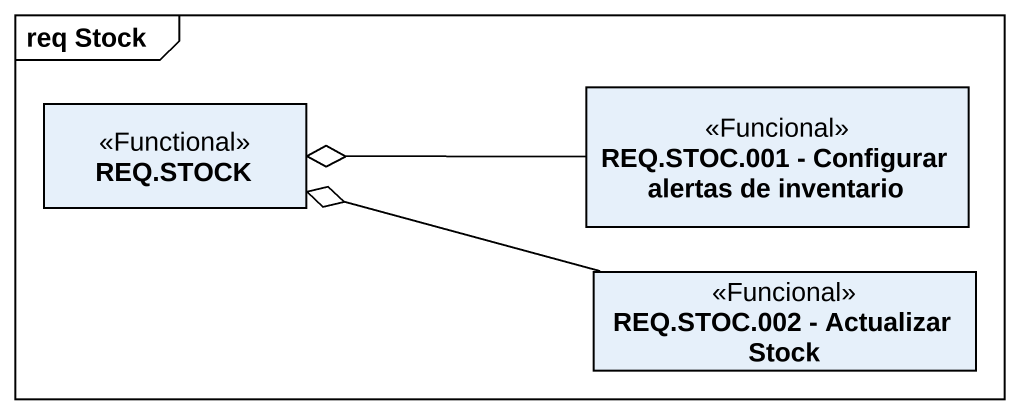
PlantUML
@startuml
mainframe req Stock
hide circle
hide empty members
class "REQ.STOCK" as REQ_STOCK <<Functional>>
class "REQ.STOC.001 - Configurar alertas de inventario" as REQ_STOC_001_Configurar <<Funcional>>
class "REQ.STOC.002 - Actualizar Stock" as REQ_STOC_002_Actualizar <<Funcional>>
REQ_STOC_001_Configurar -left-o REQ_STOCK
REQ_STOC_002_Actualizar -left-o REQ_STOCK
@enduml
